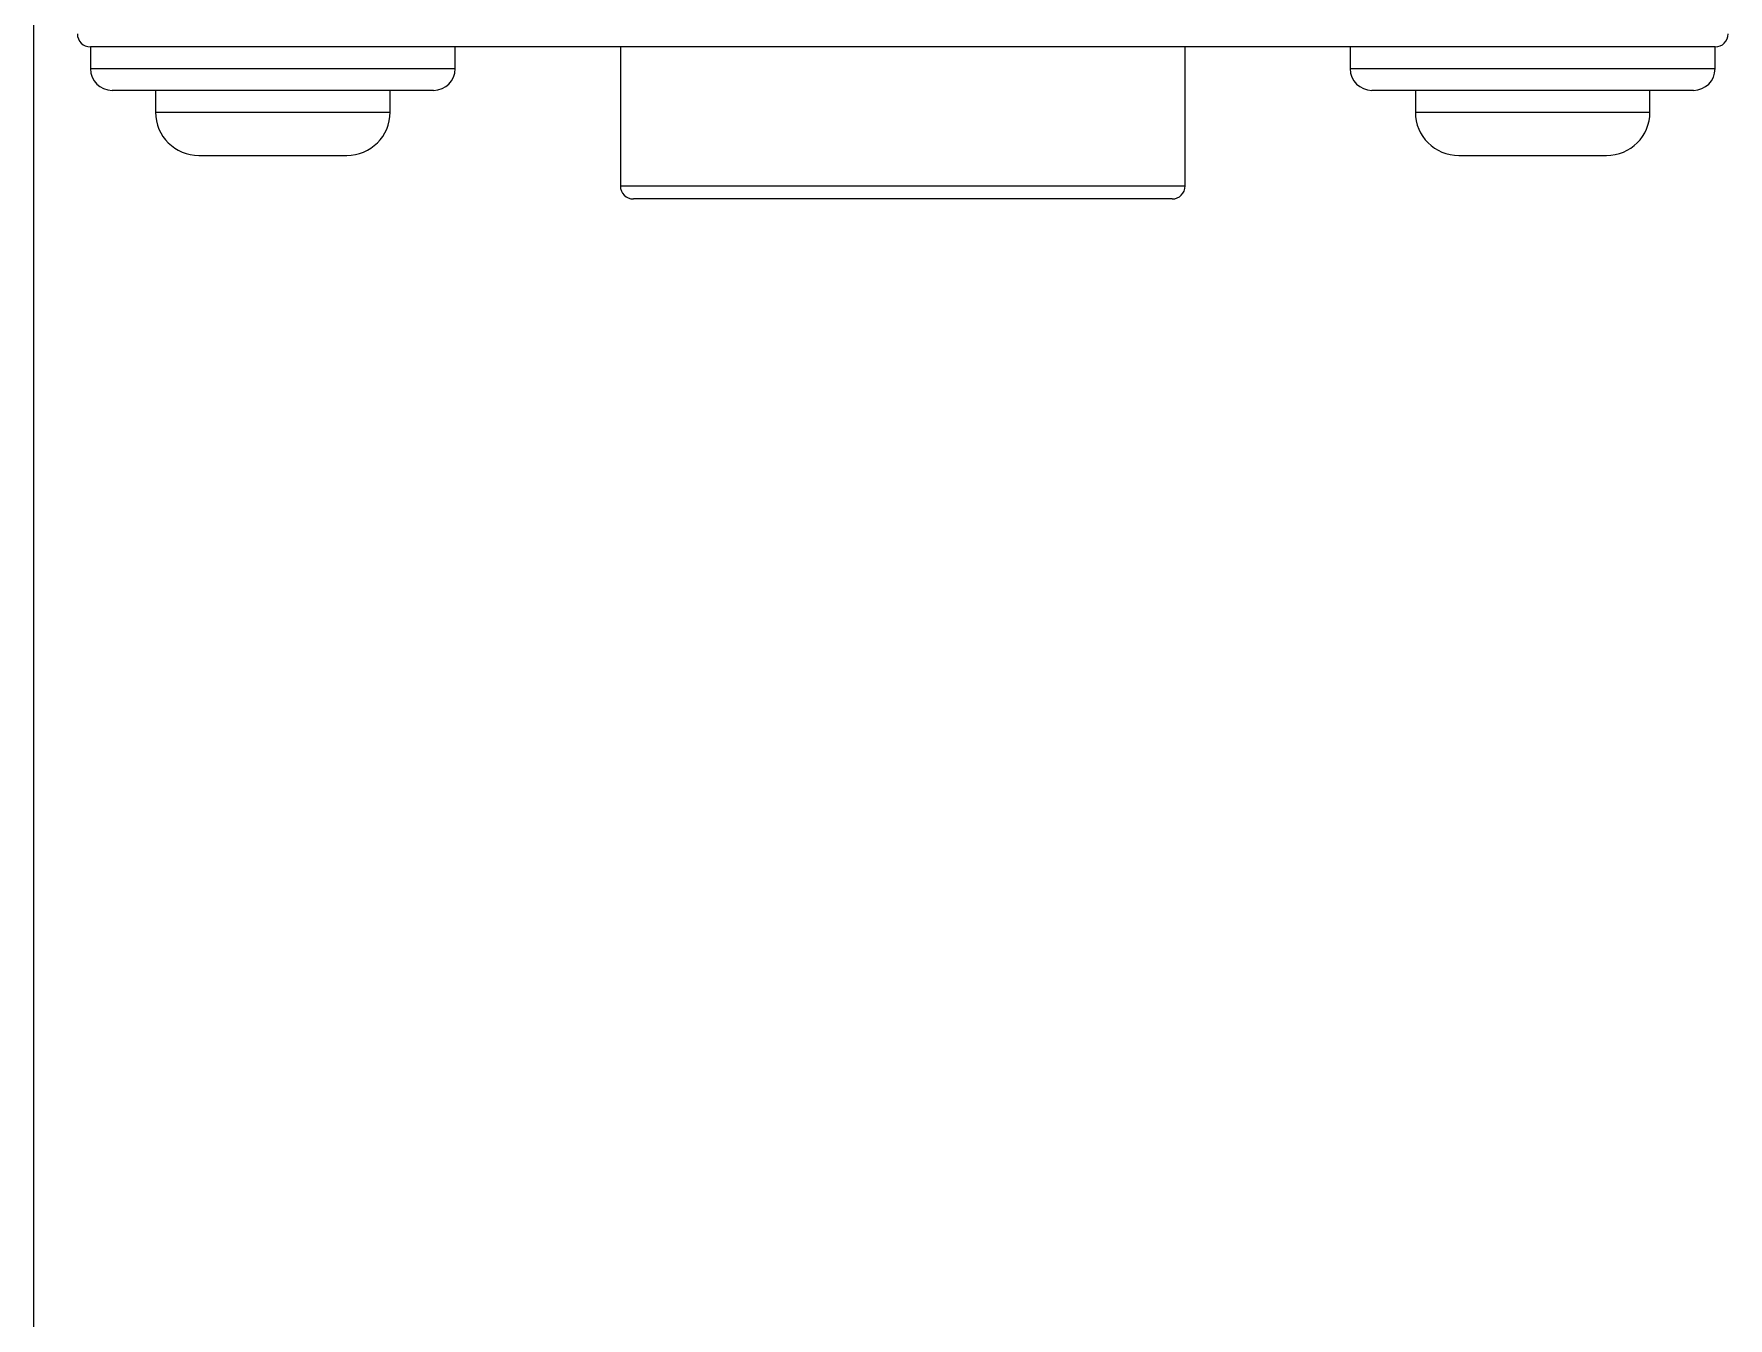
# Model space of a CAD drawing. Header units: millimetres. Extents: x -489 to 1607, y 116 to 1738.
# Drawn here: x -219.51 to -180.51, y 1573.91 to 1603.46 of the extents above; entities that cross this region are included whole.
import ezdxf

# ---------------------------------------------------------------- set-up
doc = ezdxf.new("R2010")
doc.units = ezdxf.units.MM

msp = doc.modelspace()

# ---------------------------------------------------------------- linework, layer by layer
at = {"color": 7, "linetype": 'Continuous', "lineweight": 15}
for p, q in [((-219.506, 1529.624), (-219.506, 1666.662)), ((-218.206, 1603.162), (-218.206, 1602.662)), ((-180.806, 1603.162), (-218.206, 1603.162)), ((-209.806, 1602.662), (-209.806, 1603.162)), ((-206.006, 1603.162), (-206.006, 1599.962)), ((-193.006, 1599.962), (-193.006, 1603.162)), ((-189.206, 1603.162), (-189.206, 1602.662)), ((-180.806, 1602.662), (-180.806, 1603.162)), ((-210.306, 1602.162), (-217.706, 1602.162)), ((-216.706, 1602.162), (-216.706, 1601.662)), ((-211.306, 1601.662), (-211.306, 1602.162)), ((-181.306, 1602.162), (-188.706, 1602.162)), ((-187.706, 1602.162), (-187.706, 1601.662)), ((-182.306, 1601.662), (-182.306, 1602.162)), ((-215.706, 1600.662), (-212.309, 1600.662)), ((-212.309, 1600.662), (-212.306, 1600.662)), ((-186.706, 1600.662), (-184.884, 1600.662)), ((-184.884, 1600.662), (-183.306, 1600.662)), ((-193.306, 1599.662), (-205.706, 1599.662))]:
    msp.add_line(p, q, dxfattribs=at)
at = {"color": 8, "linetype": 'Continuous', "lineweight": 15}
for p, q in [((-218.206, 1602.662), (-209.806, 1602.662)), ((-189.206, 1602.662), (-180.806, 1602.662)), ((-216.706, 1601.662), (-211.311, 1601.662)), ((-211.311, 1601.662), (-211.306, 1601.662)), ((-187.706, 1601.662), (-184.811, 1601.662)), ((-184.811, 1601.662), (-182.306, 1601.662)), ((-206.006, 1599.962), (-193.006, 1599.962))]:
    msp.add_line(p, q, dxfattribs=at)
at = {"color": 7, "linetype": 'Continuous', "lineweight": 15}
for centre, radius, start, end in [((-218.206, 1603.462), 0.3, 180, 270), ((-180.806, 1603.462), 0.3, 270, 0), ((-217.706, 1602.662), 0.5, 180, 270), ((-210.306, 1602.662), 0.5, 270, 0), ((-188.706, 1602.662), 0.5, 180, 270), ((-181.306, 1602.662), 0.5, 270, 0), ((-215.706, 1601.662), 1, 180, 270), ((-212.306, 1601.662), 1, 270, 0), ((-186.706, 1601.662), 1, 180, 270), ((-183.306, 1601.662), 1, 270, 0), ((-205.706, 1599.962), 0.3, 180, 270), ((-193.306, 1599.962), 0.3, 270, 0)]:
    msp.add_arc(centre, radius, start, end, dxfattribs=at)

doc.saveas('drawing.dxf')
